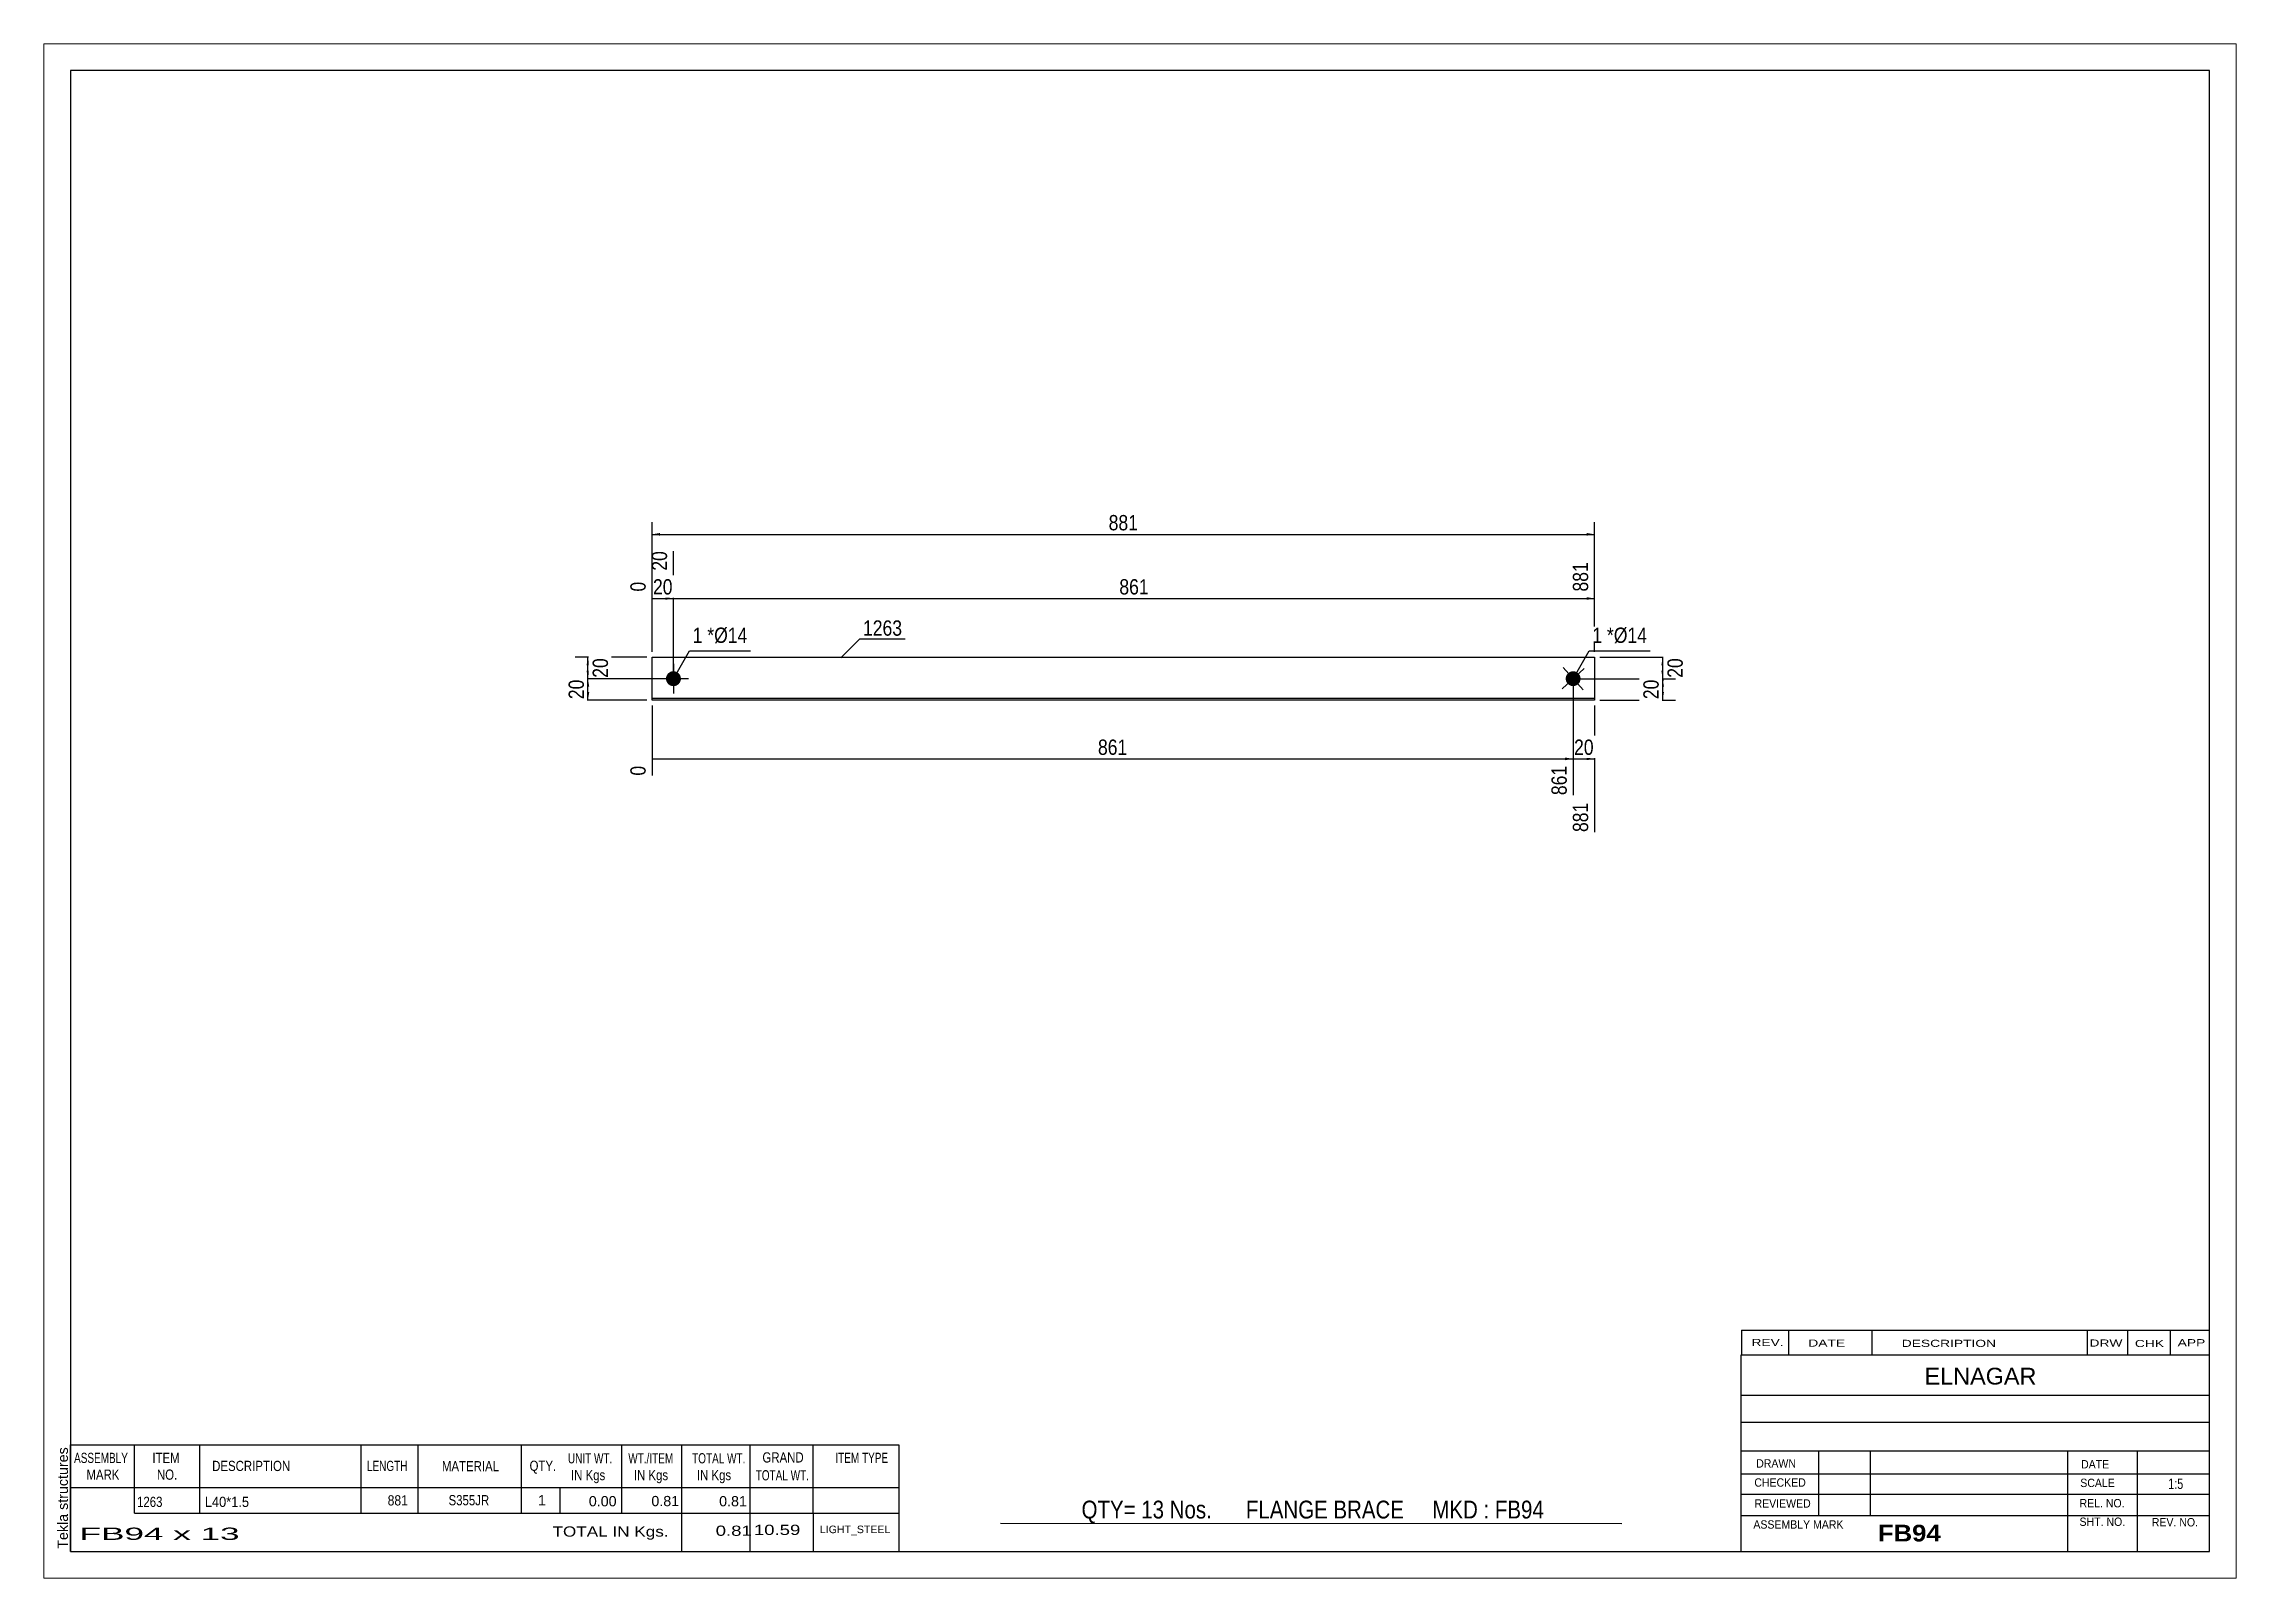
# Paper-space layout 'Layout1' of a CAD drawing. Header units: millimetres. Extents: x 0 to 410, y 0 to 287.
# The model-space entities are those that its viewports show. They can reach past a viewport. Long polylines and large blocks are cut down to what shows.
import ezdxf

# ---------------------------------------------------------------- set-up
doc = ezdxf.new("R2010")
doc.units = ezdxf.units.MM
doc.layers.add('Viewport layer', color=7, linetype='Continuous', plot=False)
doc.styles.add('Arial', font='ARIAL.TTF', dxfattribs={"height": 0.2})
doc.styles.add('Arial Bold', font='ARIALBD.TTF', dxfattribs={"height": 0.2})
doc.styles.add('Arial Narrow', font='ARIALN.TTF', dxfattribs={"height": 0.2})

# ---------------------------------------------------------------- blocks, each defined once
blk = doc.blocks.new('Unknown-627372744-1473')
at = {"color": 5, "linetype": 'Continuous'}
for p, q in [((291.25, 113.75), (-108.75, 113.75)), ((-108.75, 113.75), (-108.75, -163.25)), ((291.25, -163.25), (291.25, 113.75)), ((-108.75, -163.25), (291.25, -163.25))]:
    blk.add_line(p, q, dxfattribs=at)
at = {"color": 174, "linetype": 'Continuous', "style": 'Arial'}
blk.add_text('Tekla structures', height=1.9102, rotation=90, dxfattribs=at).set_placement((-109.25, -162.75))
blk = doc.blocks.new('Part-627372744-1227 - 1212')
at = {"color": 2, "linetype": 'Continuous'}
for p, q in [((0, -4), (0, 4)), ((0, 4), (176.26, 4)), ((176.26, 4), (176.26, -4)), ((176.26, -3.7), (0, -3.7)), ((176.26, -4), (0, -4))]:
    blk.add_line(p, q, dxfattribs=at)
blk = doc.blocks.new('Bolt-627372744-1228 - 1212')
at = {"linetype": 'Continuous'}
blk.add_hatch(color=3, dxfattribs=at).paths.add_polyline_path([(171.22, -0.94, -1), (173.29, 0.94, -1)])
at = {"color": 3, "linetype": 'Continuous'}
for p, q in [((174.33, 1.88), (170.18, -1.88)), ((174.13, -2.08), (170.38, 2.08))]:
    blk.add_line(p, q, dxfattribs=at)
blk = doc.blocks.new('Bolt-627372744-1229 - 1212')
at = {"linetype": 'Continuous'}
blk.add_hatch(color=3, dxfattribs=at).paths.add_polyline_path([(4, -1.4, -1), (4, 1.4, -1)])
at = {"color": 3, "linetype": 'Continuous'}
for p, q in [((6.8, 0), (1.2, 0)), ((4, 2.8), (4, -2.8))]:
    blk.add_line(p, q, dxfattribs=at)
blk = doc.blocks.new('StraightDimension-627372744-1234 - 1212')
at = {"linetype": 'Continuous'}
blk.add_hatch(color=7, dxfattribs=at).paths.add_polyline_path([(174.76, -14.75), (176.26, -15), (174.76, -15.25)])
at = {"color": 7, "linetype": 'Continuous'}
for p, q in [((172.26, -1), (172.26, -21.78)), ((176.26, -5), (176.26, -28.68)), ((172.26, -15), (176.26, -15))]:
    blk.add_line(p, q, dxfattribs=at)
at = {"color": 0}
blk.add_wipeout([(176.68, -14.85), (176.68, -10.65), (171.83, -10.65), (171.83, -14.85)], dxfattribs=at)
at = {"color": 0, "linetype": 'Continuous'}
blk.add_wipeout([(175.66, -22.6), (171.46, -22.6), (171.46, -29.28), (175.66, -29.28)], dxfattribs=at)
at = {"color": 3, "style": 'Arial Narrow'}
blk.add_text('20', height=2.863, dxfattribs=at).set_placement((172.43, -14.25))
at = {"color": 3, "linetype": 'Continuous', "style": 'Arial Narrow'}
blk.add_text('881', height=2.863, rotation=90.0002, dxfattribs=at).set_placement((175.06, -28.68))
blk = doc.blocks.new('StraightDimension-627372744-1235 - 1212')
at = {"linetype": 'Continuous'}
blk.add_hatch(color=7, dxfattribs=at).paths.add_polyline_path([(170.76, -14.75), (172.26, -15), (170.76, -15.25)])
at = {"color": 7, "linetype": 'Continuous'}
for p, q in [((172.26, -1), (172.26, -21.78)), ((0, -5), (0, -18.13)), ((0, -15), (172.26, -15))]:
    blk.add_line(p, q, dxfattribs=at)
at = {"color": 0}
blk.add_wipeout([(89.47, -14.85), (89.47, -10.65), (82.79, -10.65), (82.79, -14.85)], dxfattribs=at)
at = {"color": 0, "linetype": 'Continuous'}
for points in [[(-0.6, -15.7), (-4.8, -15.7), (-4.8, -18.73), (-0.6, -18.73)], [(171.66, -15.7), (167.46, -15.7), (167.46, -22.38), (171.66, -22.38)]]:
    blk.add_wipeout(points, dxfattribs=at)
at = {"color": 3, "style": 'Arial Narrow'}
blk.add_text('861', height=2.863, dxfattribs=at).set_placement((83.39, -14.25))
at = {"color": 3, "linetype": 'Continuous', "style": 'Arial Narrow'}
for s, height, p in [('0', 2.86, (-1.2, -18.13)), ('861', 2.863, (171.06, -21.78))]:
    blk.add_text(s, height=height, rotation=90.0002, dxfattribs=at).set_placement(p)
blk = doc.blocks.new('StraightDimension-627372744-1243 - 1212')
at = {"linetype": 'Continuous'}
blk.add_hatch(color=7, dxfattribs=at).paths.add_polyline_path([(174.76, 15.25), (176.26, 15), (174.76, 14.75)])
at = {"color": 7, "linetype": 'Continuous'}
for p, q in [((4, 1), (4, 23.86)), ((176.26, 5), (176.26, 21.78)), ((4, 15), (176.26, 15))]:
    blk.add_line(p, q, dxfattribs=at)
at = {"color": 0, "linetype": 'Continuous'}
blk.add_wipeout([(175.66, 22.38), (171.46, 22.38), (171.46, 15.7), (175.66, 15.7)], dxfattribs=at)
at = {"color": 0}
blk.add_wipeout([(93.47, 15.15), (93.47, 19.35), (86.79, 19.35), (86.79, 15.15)], dxfattribs=at)
at = {"color": 3, "linetype": 'Continuous', "style": 'Arial Narrow'}
blk.add_text('881', height=2.863, rotation=90.0002, dxfattribs=at).set_placement((175.06, 16.3))
at = {"color": 3, "style": 'Arial Narrow'}
blk.add_text('861', height=2.863, dxfattribs=at).set_placement((87.39, 15.75))
blk = doc.blocks.new('StraightDimension-627372744-1244 - 1212')
at = {"linetype": 'Continuous'}
blk.add_hatch(color=7, dxfattribs=at).paths.add_polyline_path([(2.5, 15.25), (4, 15), (2.5, 14.75)])
at = {"color": 7, "linetype": 'Continuous'}
for p, q in [((4, 1), (4, 23.86)), ((0, 5), (0, 18.13)), ((0, 15), (4, 15))]:
    blk.add_line(p, q, dxfattribs=at)
at = {"color": 0}
blk.add_wipeout([(4.43, 15.15), (4.43, 19.35), (-0.43, 19.35), (-0.43, 15.15)], dxfattribs=at)
at = {"color": 0, "linetype": 'Continuous'}
blk.add_wipeout([(3.4, 24.46), (-0.8, 24.46), (-0.8, 19.6), (3.4, 19.6)], dxfattribs=at)
blk.add_wipeout([(-0.6, 18.73), (-4.8, 18.73), (-4.8, 15.7), (-0.6, 15.7)], dxfattribs=at)
at = {"color": 3, "linetype": 'Continuous', "style": 'Arial Narrow'}
for s, height, p in [('20', 2.863, (2.8, 20.2)), ('0', 2.86, (-1.2, 16.3))]:
    blk.add_text(s, height=height, rotation=90.0002, dxfattribs=at).set_placement(p)
at = {"color": 3, "style": 'Arial Narrow'}
blk.add_text('20', height=2.863, dxfattribs=at).set_placement((0.17, 15.75))
blk = doc.blocks.new('StraightDimension-627372744-1253 - 1212')
at = {"linetype": 'Continuous'}
for points in [[(1.5, 26.75), (0, 27), (1.5, 27.25)], [(174.76, 27.25), (176.26, 27), (174.76, 26.75)]]:
    blk.add_hatch(color=7, dxfattribs=at).paths.add_polyline_path(points)
at = {"color": 7, "linetype": 'Continuous'}
for p, q in [((0, 5), (0, 29.25)), ((176.26, 5), (176.26, 29.25)), ((0, 27), (176.26, 27))]:
    blk.add_line(p, q, dxfattribs=at)
at = {"color": 0}
blk.add_wipeout([(91.47, 27.15), (91.47, 31.35), (84.79, 31.35), (84.79, 27.15)], dxfattribs=at)
at = {"color": 3, "style": 'Arial Narrow'}
blk.add_text('881', height=2.863, dxfattribs=at).set_placement((85.39, 27.75))
blk = doc.blocks.new('StraightDimension-627372744-1257 - 1212')
at = {"linetype": 'Continuous'}
for points in [[(188.75, 2.5), (189, 4), (189.25, 2.5)], [(189.25, 1.5), (189, 0), (188.75, 1.5)]]:
    blk.add_hatch(color=7, dxfattribs=at).paths.add_polyline_path(points)
at = {"color": 7, "linetype": 'Continuous'}
for p, q in [((173.26, 0), (191.25, 0)), ((177.26, 4), (191.25, 4)), ((189, 0), (189, 4))]:
    blk.add_line(p, q, dxfattribs=at)
at = {"color": 0}
blk.add_wipeout([(193.35, 4.43), (189.15, 4.43), (189.15, -0.43), (193.35, -0.43)], dxfattribs=at)
at = {"color": 3, "style": 'Arial Narrow'}
blk.add_text('20', height=2.863, rotation=90.0002, dxfattribs=at).set_placement((192.75, 0.17))
blk = doc.blocks.new('StraightDimension-627372744-1258 - 1212')
at = {"linetype": 'Continuous'}
for points in [[(188.75, -1.5), (189, 0), (189.25, -1.5)], [(189.25, -2.5), (189, -4), (188.75, -2.5)]]:
    blk.add_hatch(color=7, dxfattribs=at).paths.add_polyline_path(points)
at = {"color": 7, "linetype": 'Continuous'}
for p, q in [((173.26, 0), (191.4, 0)), ((189, -4), (189, 0)), ((177.26, -4), (191.4, -4))]:
    blk.add_line(p, q, dxfattribs=at)
at = {"color": 0}
blk.add_wipeout([(188.85, 0.43), (184.65, 0.43), (184.65, -4.43), (188.85, -4.43)], dxfattribs=at)
at = {"color": 3, "style": 'Arial Narrow'}
blk.add_text('20', height=2.863, rotation=90.0002, dxfattribs=at).set_placement((188.25, -3.83))
blk = doc.blocks.new('StraightDimension-627372744-1265 - 1212')
at = {"linetype": 'Continuous'}
for points in [[(-12.25, 2.5), (-12, 4), (-11.75, 2.5)], [(-11.75, 1.5), (-12, 0), (-12.25, 1.5)]]:
    blk.add_hatch(color=7, dxfattribs=at).paths.add_polyline_path(points)
at = {"color": 7, "linetype": 'Continuous'}
for p, q in [((-1, 4), (-14.4, 4)), ((3, 0), (-14.4, 0)), ((-12, 0), (-12, 4))]:
    blk.add_line(p, q, dxfattribs=at)
at = {"color": 0}
blk.add_wipeout([(-7.65, 4.43), (-11.85, 4.43), (-11.85, -0.43), (-7.65, -0.43)], dxfattribs=at)
at = {"color": 3, "style": 'Arial Narrow'}
blk.add_text('20', height=2.863, rotation=90.0002, dxfattribs=at).set_placement((-8.25, 0.17))
blk = doc.blocks.new('StraightDimension-627372744-1266 - 1212')
at = {"linetype": 'Continuous'}
for points in [[(-12.25, -1.5), (-12, 0), (-11.75, -1.5)], [(-11.75, -2.5), (-12, -4), (-12.25, -2.5)]]:
    blk.add_hatch(color=7, dxfattribs=at).paths.add_polyline_path(points)
at = {"color": 7, "linetype": 'Continuous'}
for p, q in [((3, 0), (-14.25, 0)), ((-12, -4), (-12, 0)), ((-1, -4), (-14.25, -4))]:
    blk.add_line(p, q, dxfattribs=at)
at = {"color": 0}
blk.add_wipeout([(-12.15, 0.43), (-16.35, 0.43), (-16.35, -4.43), (-12.15, -4.43)], dxfattribs=at)
at = {"color": 3, "style": 'Arial Narrow'}
blk.add_text('20', height=2.863, rotation=90.0002, dxfattribs=at).set_placement((-12.75, -3.83))
blk = doc.blocks.new('CBS_CALLOFF-627372744-1497')
at = {"color": 7, "linetype": 'Continuous'}
blk.add_line((65.13, -157.98), (181.36, -158), dxfattribs=at)
at = {"color": 3, "linetype": 'Continuous', "style": 'Arial Narrow'}
blk.add_text('QTY= 13 Nos.      FLANGE BRACE     MKD : FB94', height=3.3405, dxfattribs=at).set_placement((80.32, -157.09))
blk = doc.blocks.new('CBS_BOM-627372744-1496')
at = {"color": 7, "linetype": 'Continuous'}
for p, q in [((-108.78, -151.28), (-108.78, -143.28)), ((-108.78, -143.28), (46.14, -143.28)), ((-96.78, -151.28), (-96.78, -143.28)), ((-84.59, -151.28), (-84.59, -143.28)), ((-54.43, -151.28), (-54.43, -143.28)), ((-43.75, -151.28), (-43.75, -143.28)), ((-24.43, -151.28), (-24.43, -143.28)), ((-5.63, -151.28), (-5.63, -143.28)), ((5.58, -151.28), (5.58, -143.28)), ((18.37, -151.28), (18.37, -143.28)), ((30.12, -151.28), (30.12, -143.28)), ((46.14, -143.29), (46.14, -151.27)), ((-108.78, -151.28), (46.14, -151.28)), ((-108.78, -156.08), (-108.78, -151.28)), ((-96.78, -156.08), (-96.78, -151.28)), ((-84.59, -156.08), (-84.59, -151.28)), ((-54.43, -156.08), (-54.43, -151.28)), ((-43.75, -156.08), (-43.75, -151.28)), ((-24.43, -156.08), (-24.43, -151.28)), ((-17.17, -156.08), (-17.17, -151.28)), ((-5.63, -156.08), (-5.63, -151.28)), ((5.58, -156.08), (5.58, -151.28)), ((18.37, -156.08), (18.37, -151.28)), ((30.14, -156.08), (30.14, -151.28)), ((46.14, -151.28), (46.14, -156.08)), ((-108.78, -163.28), (-108.78, -156.1)), ((-96.78, -156.08), (46.14, -156.08)), ((5.58, -163.28), (5.58, -156.1)), ((18.37, -163.28), (18.37, -156.1)), ((30.18, -163.28), (30.18, -156.1)), ((46.14, -156.08), (46.14, -163.28)), ((-108.78, -163.28), (46.14, -163.28))]:
    blk.add_line(p, q, dxfattribs=at)
at = {"color": 3, "linetype": 'Continuous', "style": 'Arial'}
for s, height, width, p in [('ASSEMBLY', 1.91, 0.7, (-108.1, -146.71)), ('ITEM', 1.91, 0.8, (-93.45, -146.71)), ('DESCRIPTION', 1.9102, 0.8, (-82.27, -148.21)), ('LENGTH', 1.91, 0.7, (-53.32, -148.21)), ('MATERIAL', 1.91, 0.8, (-39.3, -148.26)), ('QTY.', 1.91, 0.8, (-22.91, -148.18)), ('UNIT WT.', 1.91, 0.7, (-15.74, -146.78)), ('WT./ITEM', 1.91, 0.7, (-4.45, -146.78)), ('TOTAL WT.', 1.91, 0.7, (7.49, -146.78)), ('GRAND', 1.91, 0.8, (20.64, -146.62)), ('ITEM TYPE', 1.91, 0.7, (34.28, -146.7)), ('MARK', 1.91, 0.8, (-105.78, -149.84)), ('NO.', 1.91, 0.8, (-92.6, -149.84)), ('IN Kgs', 1.91, 0.8, (-15.16, -149.92)), ('IN Kgs', 1.91, 0.8, (-3.41, -149.92)), ('IN Kgs', 1.91, 0.8, (8.38, -149.92)), ('TOTAL WT.', 1.91, 0.7, (19.38, -149.96))]:
    blk.add_text(s, height=height, dxfattribs=dict(at, width=width)).set_placement(p)
at = {"color": 7, "linetype": 'Continuous', "style": 'Arial'}
for s, width, p in [('1263', 0.8, (-96.32, -154.93)), ('L40*1.5', 0.9, (-83.65, -154.93)), ('881', 0.85, (-49.45, -154.65)), ('S355JR', 0.8, (-38.06, -154.62))]:
    blk.add_text(s, height=1.91, dxfattribs=dict(at, width=width)).set_placement(p)
for s, p in [('1', (-21.34, -154.62)), ('0.00', (-11.83, -154.81)), ('0.81', (-0.13, -154.78)), ('0.81', (12.54, -154.81))]:
    blk.add_text(s, height=1.91, dxfattribs=at).set_placement(p)
at = {"color": 6, "linetype": 'Continuous', "style": 'Arial'}
for s, height, width, p in [('FB94 x 13', 2.292, 2.05, (-107.06, -161.09)), ('TOTAL IN Kgs.', 1.9102, 1.2, (-18.62, -160.48)), ('0.81', 1.91, 1.3, (11.9, -160.33)), ('10.59', 1.91, 1.3, (19.04, -160.17))]:
    blk.add_text(s, height=height, dxfattribs=dict(at, width=width)).set_placement(p)
blk.add_text('LIGHT_STEEL', height=1.4135, dxfattribs=at).set_placement((31.39, -159.83))
blk = doc.blocks.new('CBS_NAME_BLOG-627372744-1498')
at = {"color": 7, "linetype": 'Continuous'}
for p, q in [((203.66, -126.5), (291.18, -126.5)), ((203.66, -163.21), (203.66, -126.5)), ((203.66, -134.04), (291.18, -134.04)), ((203.73, -139.09), (291.25, -139.09)), ((203.66, -144.46), (291.18, -144.46)), ((218.18, -156.57), (218.18, -144.47)), ((227.87, -156.54), (227.87, -144.47)), ((264.78, -163.21), (264.78, -144.48)), ((277.83, -163.21), (277.83, -144.47)), ((203.67, -148.76), (291.25, -148.74)), ((203.66, -152.51), (291.18, -152.51)), ((203.66, -156.55), (291.18, -156.55)), ((203.66, -163.25), (291.25, -163.25))]:
    blk.add_line(p, q, dxfattribs=at)
at = {"color": 3, "linetype": 'Continuous', "style": 'Arial'}
blk.add_text('ELNAGAR', height=3.133, dxfattribs=at).set_placement((237.98, -132.03))
at = {"color": 3, "linetype": 'Continuous'}
for s, height, style, width, p in [('DRAWN', 1.566, 'Arial', 0.9, (206.49, -147.57)), ('DATE', 1.566, 'Arial', 0.9, (267.25, -147.73)), ('CHECKED', 1.566, 'Arial', 0.9, (206.14, -151.14)), ('SCALE', 1.566, 'Arial', 0.9, (267.1, -151.21)), ('1:5', 1.957, 'Arial Narrow', 0.9, (283.55, -151.57)), ('REVIEWED', 1.566, 'Arial', 0.9, (206.18, -155.06)), ('REL. NO.', 1.566, 'Arial', 0.9, (266.96, -155.01)), ('ASSEMBLY MARK', 1.5663, 'Arial', 0.9, (205.96, -158.99)), ('FB94', 3.131, 'Arial Bold', 1.1, (229.24, -161.39)), ('SHT. NO.', 1.566, 'Arial', 0.9, (266.96, -158.48)), ('REV. NO.', 1.566, 'Arial', 0.9, (280.48, -158.57))]:
    blk.add_text(s, height=height, dxfattribs=dict(at, style=style, width=width)).set_placement(p)
blk = doc.blocks.new('CBS_REVISION-627372744-1499')
at = {"color": 7, "linetype": 'Continuous'}
for p, q in [((203.74, -121.87), (291.24, -121.87)), ((203.74, -121.87), (203.74, -126.5)), ((212.54, -121.87), (212.54, -126.5)), ((228.13, -121.87), (228.13, -126.44)), ((268.39, -121.87), (268.39, -126.5)), ((275.93, -121.87), (275.93, -126.5)), ((283.88, -121.87), (283.88, -126.5)), ((203.74, -126.5), (291.24, -126.5))]:
    blk.add_line(p, q, dxfattribs=at)
at = {"color": 7, "style": 'Arial Narrow', "width": 1.7}
for s, height, p in [('REV.', 1.326, (205.6, -124.82)), ('DATE', 1.326, (216.23, -124.94)), ('DESCRIPTION', 1.3257, (233.71, -124.99)), ('DRW', 1.326, (268.82, -124.93)), ('CHK', 1.326, (277.31, -125.02)), ('APP', 1.326, (285.31, -124.87))]:
    blk.add_text(s, height=height, dxfattribs=at).set_placement(p)
blk = doc.blocks.new('Mark-627372744-1277 - 1212')
at = {"color": 0}
blk.add_wipeout([(177.68, 6.7), (177.68, 9.7), (175.86, 9.7), (175.86, 6.7)], dxfattribs=at)
blk.add_wipeout([(177.68, 6.7), (177.68, 9.7), (175.86, 9.7), (175.86, 6.7)], dxfattribs=at)
at = {"color": 7, "linetype": 'Continuous'}
blk.add_line((172.26, 0), (175.26, 5.2), dxfattribs=at)
at = {"color": 0}
blk.add_wipeout([(179.86, 6.7), (179.86, 9.7), (178.58, 9.7), (178.58, 6.7)], dxfattribs=at)
blk.add_wipeout([(179.86, 6.7), (179.86, 9.7), (178.58, 9.7), (178.58, 6.7)], dxfattribs=at)
at = {"color": 3, "style": 'Arial Narrow'}
blk.add_text('1', height=2.86, dxfattribs=at).set_placement((175.86, 6.7))
at = {"color": 0}
blk.add_wipeout([(186.07, 6.7), (186.07, 9.7), (179.86, 9.7), (179.86, 6.7)], dxfattribs=at)
blk.add_wipeout([(186.07, 6.7), (186.07, 9.7), (179.86, 9.7), (179.86, 6.7)], dxfattribs=at)
at = {"color": 7, "linetype": 'Continuous'}
blk.add_line((175.26, 5.2), (186.67, 5.2), dxfattribs=at)
at = {"color": 3, "style": 'Arial Narrow'}
for s, height, p in [('*', 2.86, (178.58, 6.7)), ('Ø14', 2.863, (179.86, 6.7))]:
    blk.add_text(s, height=height, dxfattribs=at).set_placement(p)
blk = doc.blocks.new('Mark-627372744-1274 - 1212')
at = {"color": 0}
blk.add_wipeout([(46.76, 8.04), (46.76, 11.04), (39.45, 11.04), (39.45, 8.04)], dxfattribs=at)
blk.add_wipeout([(46.76, 8.04), (46.76, 11.04), (39.45, 11.04), (39.45, 8.04)], dxfattribs=at)
at = {"color": 7, "linetype": 'Continuous'}
for p, q in [((35.31, 3.9), (38.85, 7.44)), ((38.85, 7.44), (47.36, 7.44))]:
    blk.add_line(p, q, dxfattribs=at)
at = {"color": 3, "style": 'Arial Narrow'}
blk.add_text('1263', height=2.863, dxfattribs=at).set_placement((39.45, 8.04))
blk = doc.blocks.new('Mark-627372744-1278 - 1212')
at = {"color": 0}
blk.add_wipeout([(9.43, 6.7), (9.43, 9.7), (7.6, 9.7), (7.6, 6.7)], dxfattribs=at)
blk.add_wipeout([(9.43, 6.7), (9.43, 9.7), (7.6, 9.7), (7.6, 6.7)], dxfattribs=at)
at = {"color": 7, "linetype": 'Continuous'}
blk.add_line((4, 0), (7, 5.2), dxfattribs=at)
at = {"color": 0}
blk.add_wipeout([(11.61, 6.7), (11.61, 9.7), (10.33, 9.7), (10.33, 6.7)], dxfattribs=at)
blk.add_wipeout([(11.61, 6.7), (11.61, 9.7), (10.33, 9.7), (10.33, 6.7)], dxfattribs=at)
at = {"color": 3, "style": 'Arial Narrow'}
blk.add_text('1', height=2.86, dxfattribs=at).set_placement((7.6, 6.7))
at = {"color": 0}
blk.add_wipeout([(17.82, 6.7), (17.82, 9.7), (11.61, 9.7), (11.61, 6.7)], dxfattribs=at)
blk.add_wipeout([(17.82, 6.7), (17.82, 9.7), (11.61, 9.7), (11.61, 6.7)], dxfattribs=at)
at = {"color": 7, "linetype": 'Continuous'}
blk.add_line((7, 5.2), (18.42, 5.2), dxfattribs=at)
at = {"color": 3, "style": 'Arial Narrow'}
for s, height, p in [('*', 2.86, (10.33, 6.7)), ('Ø14', 2.863, (11.61, 6.7))]:
    blk.add_text(s, height=height, dxfattribs=at).set_placement(p)

msp = doc.modelspace()

# ---------------------------------------------------------------- block references
for name in ['Unknown-627372744-1473', 'Part-627372744-1227 - 1212', 'Bolt-627372744-1229 - 1212', 'Bolt-627372744-1228 - 1212', 'CBS_REVISION-627372744-1499', 'CBS_NAME_BLOG-627372744-1498', 'CBS_BOM-627372744-1496', 'CBS_CALLOFF-627372744-1497']:
    msp.add_blockref(name, (0, 0))

# ---------------------------------------------------------------- next in the draw order: block references
msp.add_blockref('StraightDimension-627372744-1234 - 1212', (0, 0))

# ---------------------------------------------------------------- next in the draw order: block references
msp.add_blockref('StraightDimension-627372744-1235 - 1212', (0, 0))

# ---------------------------------------------------------------- next in the draw order: block references
msp.add_blockref('StraightDimension-627372744-1243 - 1212', (0, 0))

# ---------------------------------------------------------------- next in the draw order: block references
msp.add_blockref('StraightDimension-627372744-1244 - 1212', (0, 0))

# ---------------------------------------------------------------- next in the draw order: block references
msp.add_blockref('StraightDimension-627372744-1253 - 1212', (0, 0))

# ---------------------------------------------------------------- next in the draw order: block references
for name in ['Mark-627372744-1274 - 1212', 'StraightDimension-627372744-1265 - 1212', 'StraightDimension-627372744-1257 - 1212']:
    msp.add_blockref(name, (0, 0))

# ---------------------------------------------------------------- next in the draw order: block references
for name in ['StraightDimension-627372744-1266 - 1212', 'StraightDimension-627372744-1258 - 1212']:
    msp.add_blockref(name, (0, 0))

# ---------------------------------------------------------------- next in the draw order: block references
for name in ['Mark-627372744-1278 - 1212', 'Mark-627372744-1277 - 1212']:
    msp.add_blockref(name, (0, 0))

psp = doc.layouts.get("Layout1")

# ---------------------------------------------------------------- viewports
at = {"layer": 'Viewport layer', "view_target_point": (91.25, -24.75)}
psp.add_viewport(center=(205, 143.5), size=(410, 287), view_center_point=(0, 0), view_height=287, dxfattribs=at)

doc.saveas('drawing.dxf')
